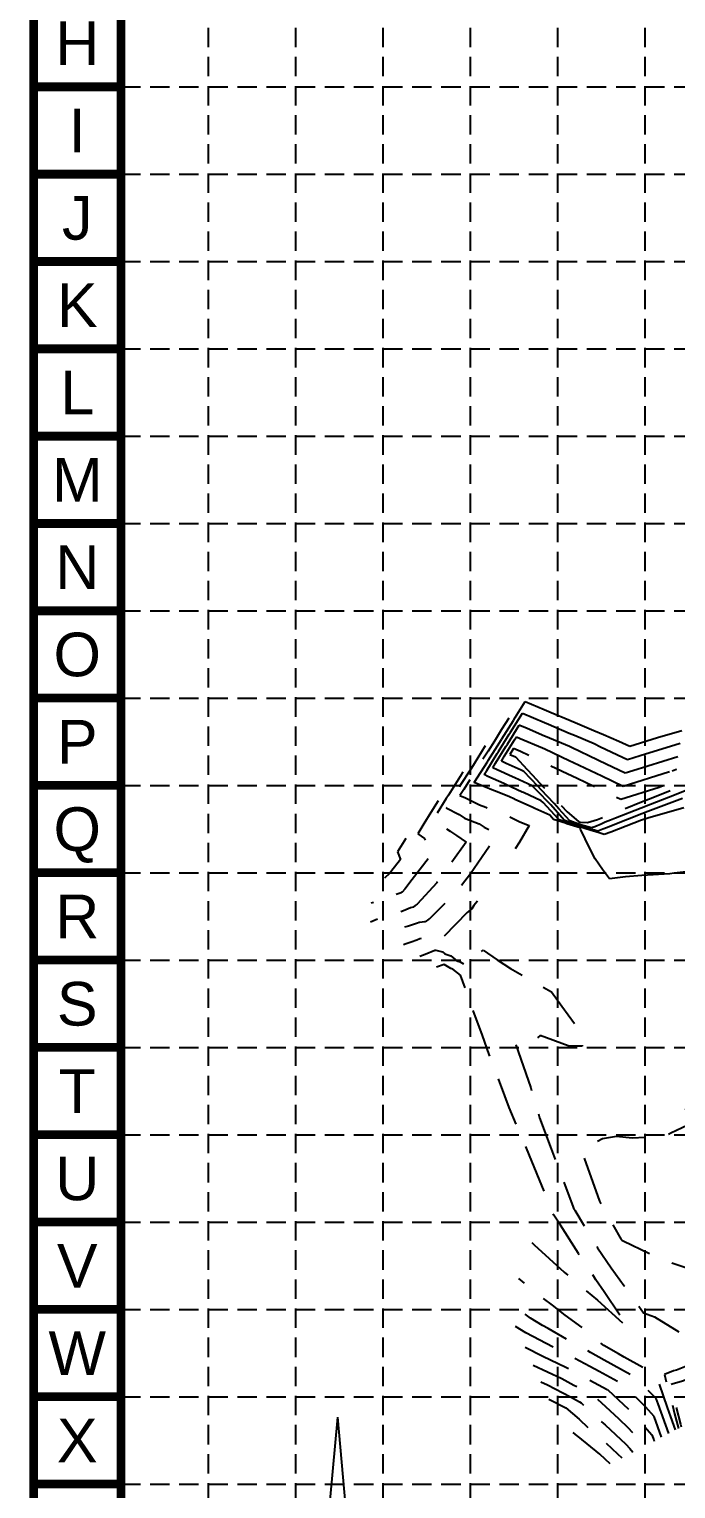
# Model space of a CAD drawing. Extents: x 5997 to 7440, y 5569 to 6471.
# Drawn here: x 5997.4 to 6163.9, y 5906.1 to 6282.2 of the extents above; entities that cross this region are included whole.
import ezdxf
from ezdxf.enums import TextEntityAlignment as Align

# ---------------------------------------------------------------- set-up
doc = ezdxf.new("R2010")
doc.units = 0
doc.header["$LTSCALE"] = 100
doc.header["$MEASUREMENT"] = 0
doc.linetypes.add('HIDDEN', pattern=[0.375, 0.25, -0.125])
doc.linetypes.add('HIDDEN2', pattern=[0.1875, 0.125, -0.0625])
for name, color, linetype in [('BASE', 7, 'CONTINUOUS'), ('G-XCONTOURS', 5, 'HIDDEN2'), ('G-XIDX_CONTOURS', 5, 'HIDDEN2'), ('GRID', 254, 'HIDDEN'), ('NARROW', 7, 'CONTINUOUS')]:
    doc.layers.add(name, color=color, linetype=linetype)
doc.styles.get("Standard").update_dxf_attribs({"font": 'ARIAL.TTF', "width": 0.9})

# ---------------------------------------------------------------- blocks, each defined once
blk = doc.blocks.new('North Arrow')
at = {"layer": 'NARROW'}
for p, q in [((32.43, 3.06), (32.43, 4.63)), ((0, 0), (22.36, 2)), ((28.77, -2.09), (34.02, 2.32)), ((36.18, 2.33), (30.46, 2.33)), ((36.16, 2.32), (31.04, -2.09)), ((39.1, 0.01), (59.96, 2.11)), ((0, 0), (22.33, -2.02)), ((31.2, -0.05), (21.66, -0.05)), ((21.66, -0.05), (21.66, -0.05)), ((57.45, -0.05), (33.41, -0.05)), ((59.83, -2.14), (39.04, -0.01)), ((57.69, -0.03), (57.77, -0.01)), ((57.77, -0.05), (57.69, -0.03)), ((28.77, -2.09), (34.95, -2.09)), ((32.43, -4.26), (32.43, -2.8))]:
    blk.add_line(p, q, dxfattribs=at)
blk.add_lwpolyline([(22.36, -2.03), (22.59, -1.93, 0.091577), (22.87, -1.44, 0.048306), (23.03, -0.75), (23.07, -0.01), (23.01, 0.82, 0.048306), (22.87, 1.42, 0.091577), (22.59, 1.91), (22.36, 2.01), (22.14, 1.91, 0.091577), (21.86, 1.42, 0.048306), (21.72, 0.82), (21.66, -0.01), (21.72, -0.83, 0.048306), (21.86, -1.44, 0.091577), (22.14, -1.93)], format="xyb", close=True, dxfattribs=at)
for points in [[(57.46, -0.03), (57.44, 0.08, -0.066818), (57.67, 0.47, -0.03073), (58.01, 0.84), (58.52, 1.29), (59.07, 1.7, -0.03073), (59.5, 1.95, -0.066818), (59.93, 2.1), (60.04, 2.06)], [(60.04, 2.06), (60.05, 1.95, -0.066818), (59.82, 1.56, -0.03073), (59.43, 1.14), (58.97, 0.74), (58.42, 0.33, -0.03073), (57.99, 0.08, -0.036692), (57.76, -0.02)], [(57.46, -0.04), (57.44, -0.15, 0.066818), (57.67, -0.54, 0.03073), (58.01, -0.9), (58.52, -1.36), (59.07, -1.77, 0.03073), (59.5, -2.02, 0.066818), (59.93, -2.17), (60.04, -2.13)], [(60.04, -2.13), (60.05, -2.01, 0.066818), (59.82, -1.63, 0.03073), (59.43, -1.2), (58.97, -0.8), (58.42, -0.4, 0.03073), (57.99, -0.15, 0.036692), (57.76, -0.05)]]:
    blk.add_lwpolyline(points, format="xyb", dxfattribs=at)
for centre, start, end in [((30.46, 3.86), 178.8769, 270), ((34.95, -3.62), 358.8769, 90)]:
    blk.add_arc(centre, 1.53, start, end, dxfattribs=at)
for points in [[(23.02, 0.75), (21.85, 1.42), (22.87, 1.44), (22.14, 1.91)], [(22.87, 1.44), (22.14, 1.91), (22.59, 1.91), (22.36, 2)], [(31.05, -2.09), (36.15, 2.36), (28.75, -2.06), (34.01, 2.36)], [(59.45, 1.15), (59, 1.65), (59.62, 1.34), (59.28, 1.82)], [(59.62, 1.34), (59.28, 1.82), (59.81, 1.55), (59.49, 1.95)], [(59.81, 1.55), (59.49, 1.95), (59.93, 1.73), (59.69, 2.04)], [(59.93, 1.73), (59.69, 2.04), (60.05, 1.94), (59.93, 2.1)], [(60.05, 1.94), (59.93, 2.1), (60.04, 2.06)], [(23.03, -0.76), (21.67, -0.05), (23.07, -0.05), (21.72, 0.82)], [(23.07, -0.05), (21.72, 0.82), (23.02, 0.75), (21.85, 1.42)], [(57.44, 0.08), (57.7, -0.01), (57.5, 0.21), (57.77, -0.01)], [(57.45, -0.04), (57.69, -0.02), (57.44, 0.08), (57.7, -0.01)], [(57.5, 0.21), (57.77, -0.01), (57.6, 0.39), (57.94, 0.06)], [(57.6, 0.39), (57.94, 0.06), (57.68, 0.5), (58.07, 0.13)], [(57.68, 0.5), (58.07, 0.13), (57.84, 0.66), (58.29, 0.26)], [(57.84, 0.66), (58.29, 0.26), (58.03, 0.86), (58.52, 0.41)], [(58.03, 0.86), (58.52, 0.41), (58.26, 1.07), (58.73, 0.57)], [(58.26, 1.07), (58.73, 0.57), (58.52, 1.3), (59.05, 0.81)], [(58.52, 1.3), (59.05, 0.81), (58.7, 1.42), (59.26, 0.99)], [(59.26, 1), (58.69, 1.42), (59.45, 1.15), (59, 1.65)], [(22.87, -1.44), (21.72, -0.87), (23.03, -0.76), (21.67, -0.05)], [(22.58, -1.93), (21.86, -1.45), (22.87, -1.44), (21.72, -0.87)], [(22.36, -2.01), (22.14, -1.93), (22.58, -1.93), (21.86, -1.45)], [(57.44, -0.14), (57.69, -0.02), (57.45, -0.04), (57.69, -0.02)], [(57.46, -0.19), (57.7, -0.03), (57.44, -0.14), (57.69, -0.02)], [(57.53, -0.33), (57.76, -0.05), (57.46, -0.19), (57.7, -0.03)], [(57.63, -0.48), (57.9, -0.1), (57.53, -0.33), (57.76, -0.05)], [(57.78, -0.66), (58.09, -0.2), (57.63, -0.48), (57.9, -0.1)], [(57.97, -0.87), (58.34, -0.35), (57.78, -0.66), (58.09, -0.2)], [(58.24, -1.11), (58.61, -0.54), (57.97, -0.87), (58.34, -0.35)], [(58.61, -1.43), (58.93, -0.77), (58.24, -1.11), (58.61, -0.54)], [(58.91, -1.64), (59.2, -1), (58.61, -1.43), (58.93, -0.77)], [(59.12, -1.79), (59.57, -1.36), (58.92, -1.65), (59.2, -1.01)], [(59.35, -1.93), (59.81, -1.62), (59.12, -1.79), (59.57, -1.36)], [(59.54, -1.32), (59.41, -1.18), (59.21, -1.01)], [(59.58, -2.05), (59.93, -1.79), (59.35, -1.93), (59.81, -1.62)], [(59.78, -2.13), (60.05, -2.01), (59.58, -2.05), (59.93, -1.79)], [(59.92, -2.17), (60.04, -2.13), (59.78, -2.13), (60.05, -2.01)]]:
    blk.add_solid(points, dxfattribs=at)

msp = doc.modelspace()

# ---------------------------------------------------------------- linework, layer by layer
at = {"layer": 'BASE', "const_width": 2.25}
for points in [[(5998.5, 5569.85), (7438.5, 5569.85), (7438.5, 6469.85), (5998.5, 6469.85)], [(6021, 5592.35), (7416, 5592.35), (7416, 6447.35), (6021, 6447.35)]]:
    msp.add_lwpolyline(points, close=True, dxfattribs=at)
for points in [[(6021, 6267.35), (5998.5, 6267.35)], [(6021, 6244.85), (5998.5, 6244.85)], [(6021, 6222.35), (6021, 6244.85)], [(6021, 6222.35), (5998.5, 6222.35)], [(6021, 6199.85), (5998.5, 6199.85)], [(6021, 6177.35), (5998.5, 6177.35)], [(6021, 6154.85), (5998.5, 6154.85)], [(6021, 6132.35), (5998.5, 6132.35)], [(6021, 6109.85), (5998.5, 6109.85)], [(6021, 6087.35), (5998.5, 6087.35)], [(6021, 6064.85), (5998.5, 6064.85)], [(6021, 6042.35), (5998.5, 6042.35)], [(6021, 6019.85), (5998.5, 6019.85)], [(6021, 5997.35), (5998.5, 5997.35)], [(6021, 5974.85), (5998.5, 5974.85)], [(6021, 5952.35), (5998.5, 5952.35)], [(6021, 5929.85), (5998.5, 5929.85)], [(6021, 5907.35), (5998.5, 5907.35)]]:
    msp.add_lwpolyline(points, dxfattribs=at)
at = {"layer": 'G-XCONTOURS'}
for p, q in [((6122.54, 6104.86, 1029), (6125.13, 6109, 1029)), ((6125.13, 6109, 1029), (6129.97, 6106.95, 1029)), ((6119.12, 6099.38, 1029), (6122.07, 6104.09, 1029)), ((6121.35, 6101.11, 1028), (6124.38, 6105.96, 1028)), ((6122.07, 6104.09, 1029), (6122.54, 6104.86, 1029)), ((6124.38, 6105.96, 1028), (6130.05, 6103.56, 1028)), ((6129.97, 6106.95, 1029), (6131.83, 6106.16, 1029)), ((6131.83, 6106.16, 1029), (6136.38, 6104.23, 1029)), ((6136.38, 6104.23, 1029), (6138.54, 6103.32, 1029)), ((6118.25, 6096.14, 1028), (6120.99, 6100.53, 1028)), ((6120.56, 6098, 1027), (6123.58, 6102.84, 1027)), ((6120.99, 6100.53, 1028), (6121.31, 6101.05, 1028)), ((6121.31, 6101.05, 1028), (6121.35, 6101.11, 1028)), ((6123.58, 6102.84, 1027), (6123.63, 6102.91, 1027)), ((6123.63, 6102.91, 1027), (6123.71, 6102.88, 1027)), ((6123.71, 6102.88, 1027), (6125.58, 6102.09, 1027)), ((6125.58, 6102.09, 1027), (6130.12, 6100.16, 1027)), ((6130.05, 6103.56, 1028), (6131.08, 6103.12, 1028)), ((6131.08, 6103.12, 1028), (6136.46, 6100.84, 1028)), ((6136.46, 6100.84, 1028), (6137.79, 6100.28, 1028)), ((6137.79, 6100.28, 1028), (6142.86, 6098.12, 1028)), ((6138.54, 6103.32, 1029), (6142.79, 6101.52, 1029)), ((6142.79, 6101.52, 1029), (6145.24, 6100.48, 1029)), ((6145.24, 6100.48, 1029), (6149.2, 6098.8, 1029)), ((6159.2, 6099.7, 1029), (6165.43, 6101.48, 1029)), ((6115.57, 6093.75, 1029), (6117.97, 6097.53, 1029)), ((6117.5, 6093.09, 1027), (6120.16, 6097.36, 1027)), ((6117.97, 6097.53, 1029), (6119, 6099.18, 1029)), ((6119, 6099.18, 1029), (6119.12, 6099.38, 1029)), ((6119.81, 6094.96, 1026), (6122.39, 6099.09, 1026)), ((6120.16, 6097.36, 1027), (6120.56, 6098, 1027)), ((6122.39, 6099.09, 1026), (6122.87, 6099.87, 1026)), ((6122.87, 6099.87, 1026), (6123.79, 6099.48, 1026)), ((6123.79, 6099.48, 1026), (6129.58, 6097.03, 1026)), ((6129.58, 6097.03, 1026), (6130.2, 6096.77, 1026)), ((6130.12, 6100.16, 1027), (6130.33, 6100.07, 1027)), ((6130.2, 6096.77, 1026), (6136.47, 6093.77, 1026)), ((6130.33, 6100.07, 1027), (6136.53, 6097.45, 1027)), ((6136.53, 6097.45, 1027), (6137.05, 6097.2, 1027)), ((6137.05, 6097.2, 1027), (6143.84, 6093.96, 1027)), ((6142.86, 6098.12, 1028), (6144.54, 6097.32, 1028)), ((6144.54, 6097.32, 1028), (6150.18, 6094.64, 1028)), ((6149.2, 6098.8, 1029), (6152.03, 6097.45, 1029)), ((6152.03, 6097.45, 1029), (6159.2, 6099.7, 1029)), ((6154.68, 6095.04, 1028), (6164.99, 6098.27, 1028)), ((6111.99, 6088.09, 1029), (6115.39, 6093.46, 1029)), ((6115.19, 6091.23, 1028), (6117.93, 6095.62, 1028)), ((6115.39, 6093.46, 1029), (6115.57, 6093.75, 1029)), ((6116.74, 6091.87, 1027), (6117.5, 6093.09, 1027)), ((6117.93, 6095.62, 1028), (6118.25, 6096.14, 1028)), ((6118.97, 6093.6, 1026), (6119.81, 6094.96, 1026)), ((6120.23, 6093.03, 1026), (6118.97, 6093.6, 1026)), ((6124.06, 6091.28, 1026), (6120.23, 6093.03, 1026)), ((6136.47, 6093.77, 1026), (6137.51, 6093.28, 1026)), ((6137.51, 6093.28, 1026), (6143.39, 6090.48, 1026)), ((6143.84, 6093.96, 1027), (6143.96, 6093.9, 1027)), ((6143.96, 6093.9, 1027), (6146, 6092.93, 1027)), ((6146, 6092.93, 1027), (6150.88, 6090.6, 1027)), ((6150.18, 6094.64, 1028), (6151.45, 6094.03, 1028)), ((6151.45, 6094.03, 1028), (6154.68, 6095.04, 1028)), ((6152.82, 6091.21, 1027), (6164.41, 6094.85, 1027)), ((6114.51, 6090.14, 1028), (6115.19, 6091.23, 1028)), ((6115.52, 6089.68, 1028), (6114.51, 6090.14, 1028)), ((6119.6, 6087.81, 1028), (6115.52, 6089.68, 1028)), ((6117.87, 6091.35, 1027), (6116.74, 6091.87, 1027)), ((6121.83, 6089.55, 1027), (6117.87, 6091.35, 1027)), ((6122.44, 6089.27, 1027), (6121.83, 6089.55, 1027)), ((6126.92, 6087.22, 1027), (6122.44, 6089.27, 1027)), ((6124.79, 6090.94, 1026), (6124.06, 6091.28, 1026)), ((6128.33, 6087.14, 1026), (6124.79, 6090.94, 1026)), ((6143.39, 6090.48, 1026), (6144.82, 6089.79, 1026)), ((6144.82, 6089.79, 1026), (6150.3, 6087.18, 1026)), ((6150.3, 6087.18, 1026), (6162.96, 6091.15, 1026)), ((6150.88, 6090.6, 1027), (6152.82, 6091.21, 1027)), ((6162.96, 6091.15, 1026), (6163.83, 6091.42, 1026)), ((6163.83, 6091.42, 1026), (6164.15, 6091.53, 1026)), ((6116.97, 6086.07, 1029), (6111.99, 6088.09, 1029)), ((6117.24, 6085.93, 1029), (6116.97, 6086.07, 1029)), ((6120.9, 6084.47, 1029), (6117.24, 6085.93, 1029)), ((6120.09, 6087.59, 1028), (6119.6, 6087.81, 1028)), ((6124.34, 6085.65, 1028), (6120.09, 6087.59, 1028)), ((6124.66, 6085.51, 1028), (6124.34, 6085.65, 1028)), ((6124.7, 6085.49, 1028), (6124.66, 6085.51, 1028)), ((6129.23, 6083.42, 1028), (6124.7, 6085.49, 1028)), ((6127.01, 6087.18, 1027), (6126.92, 6087.22, 1027)), ((6128.54, 6085.62, 1027), (6127.01, 6087.18, 1027)), ((6129.22, 6086.23, 1026), (6128.33, 6087.14, 1026)), ((6131.18, 6082.91, 1027), (6128.54, 6085.62, 1027)), ((6132.57, 6082.69, 1026), (6129.22, 6086.23, 1026)), ((6166.34, 6085.98, 1026), (6163.58, 6084.88, 1026)), ((6122.31, 6083.83, 1029), (6120.9, 6084.47, 1029)), ((6122.47, 6083.76, 1029), (6122.31, 6083.83, 1029)), ((6126.87, 6081.75, 1029), (6122.47, 6083.76, 1029)), ((6127.56, 6081.43, 1029), (6126.87, 6081.75, 1029)), ((6131.44, 6079.66, 1029), (6127.56, 6081.43, 1029)), ((6129.71, 6082.93, 1028), (6129.23, 6083.42, 1028)), ((6133.69, 6078.65, 1028), (6129.71, 6082.93, 1028)), ((6131.29, 6082.8, 1027), (6131.18, 6082.91, 1027)), ((6131.68, 6082.35, 1027), (6131.29, 6082.8, 1027)), ((6135.13, 6078.38, 1027), (6131.68, 6082.35, 1027)), ((6133.78, 6081.31, 1026), (6132.57, 6082.69, 1026)), ((6154.94, 6081.48, 1026), (6148.38, 6078.9, 1026)), ((6157.36, 6082.43, 1026), (6154.94, 6081.48, 1026)), ((6165.98, 6081.59, 1028), (6156.69, 6078.88, 1028)), ((6162.89, 6082.96, 1027), (6156.72, 6080.64, 1027)), ((6163.58, 6084.88, 1026), (6157.36, 6082.43, 1026)), ((6165.64, 6084, 1027), (6162.89, 6082.96, 1027)), ((6132.43, 6078.6, 1029), (6131.44, 6079.66, 1029)), ((6135.47, 6077.61, 1029), (6132.43, 6078.6, 1029)), ((6133.83, 6078.49, 1028), (6133.69, 6078.65, 1028)), ((6136.59, 6078.26, 1026), (6133.78, 6081.31, 1026)), ((6134.07, 6078.4, 1028), (6133.83, 6078.49, 1028)), ((6136.96, 6077.39, 1028), (6134.07, 6078.4, 1028)), ((6136.18, 6078, 1027), (6135.13, 6078.38, 1027)), ((6138.1, 6077.29, 1027), (6136.18, 6078, 1027)), ((6138.91, 6077.34, 1026), (6136.59, 6078.26, 1026)), ((6145.74, 6077.85, 1026), (6144.65, 6077.39, 1026)), ((6147.09, 6078.39, 1026), (6145.74, 6077.85, 1026)), ((6148.38, 6078.9, 1026), (6147.09, 6078.39, 1026)), ((6155.04, 6078.41, 1028), (6147.12, 6075.34, 1028)), ((6155.16, 6080.03, 1027), (6147.75, 6077.12, 1027)), ((6156.69, 6078.88, 1028), (6155.04, 6078.41, 1028)), ((6156.72, 6080.64, 1027), (6155.16, 6080.03, 1027)), ((6135.85, 6077.48, 1029), (6135.47, 6077.61, 1029)), ((6139.23, 6076.39, 1029), (6135.85, 6077.48, 1029)), ((6138.02, 6077.05, 1028), (6136.96, 6077.39, 1028)), ((6140.47, 6076.26, 1028), (6138.02, 6077.05, 1028)), ((6140.48, 6076.53, 1027), (6138.1, 6077.29, 1027)), ((6139.34, 6077.19, 1026), (6138.91, 6077.34, 1026)), ((6139.36, 6076.11, 1029), (6139.23, 6076.39, 1029)), ((6142.17, 6076.41, 1026), (6139.34, 6077.19, 1026)), ((6141.79, 6071.14, 1029), (6139.36, 6076.11, 1029)), ((6141.86, 6075.81, 1028), (6140.47, 6076.26, 1028)), ((6141.79, 6076.15, 1027), (6140.48, 6076.53, 1027)), ((6143.84, 6075.54, 1027), (6141.79, 6076.15, 1027)), ((6144.19, 6075.11, 1028), (6141.86, 6075.81, 1028)), ((6143.05, 6076.69, 1026), (6142.17, 6076.41, 1026)), ((6144.65, 6077.39, 1026), (6143.05, 6076.69, 1026)), ((6145.12, 6076.1, 1027), (6143.84, 6075.54, 1027)), ((6145.45, 6074.7, 1028), (6144.19, 6075.11, 1028)), ((6146.27, 6076.54, 1027), (6145.12, 6076.1, 1027)), ((6147.12, 6075.34, 1028), (6145.45, 6074.7, 1028)), ((6147.75, 6077.12, 1027), (6146.27, 6076.54, 1027)), ((6143.11, 6068.47, 1029), (6141.79, 6071.14, 1029)), ((6145.01, 6065.68, 1029), (6143.11, 6068.47, 1029)), ((6146.82, 6063.28, 1029), (6145.01, 6065.68, 1029)), ((6150.96, 6063.8, 1029), (6146.82, 6063.28, 1029)), ((6155.15, 6064.13, 1029), (6150.96, 6063.8, 1029)), ((6162.32, 6064.61, 1029), (6155.15, 6064.13, 1029)), ((6163.48, 6064.73, 1029), (6162.32, 6064.61, 1029)), ((6168.81, 6065.39, 1029), (6163.48, 6064.73, 1029))]:
    msp.add_line(p, q, dxfattribs=at)
at = {"layer": 'G-XCONTOURS', "flags": 128}
for points, elevation in [([(6114.81, 6097.53), (6111.95, 6092.9), (6111.24, 6091.77), (6108.13, 6087.02), (6107.07, 6085.31), (6104.77, 6081.55), (6108.07, 6079.89), (6109.49, 6078.93), (6113.28, 6077.46), (6114.54, 6076.6), (6117.98, 6074.9), (6113.88, 6068.66), (6110.98, 6064.59), (6107.64, 6060.15), (6100.98, 6053.48), (6100.4, 6052.88), (6100.32, 6052.88), (6099.34, 6052.22), (6099.19, 6052.25), (6097.93, 6052), (6097.82, 6052.02), (6097.36, 6051.85), (6095.06, 6051.11), (6093.67, 6050.75), (6092.24, 6050.31), (6089.69, 6049.28), (6089.57, 6049.24), (6089.52, 6049.21)], 1031), ([(6109.08, 6090.82), (6108.34, 6089.63), (6105.34, 6084.86), (6104.75, 6083.96), (6101.68, 6078.99), (6101.35, 6078.46), (6101.82, 6078.23), (6105.77, 6075.56), (6105.91, 6075.5), (6107.41, 6074.49), (6109.9, 6072.75), (6104.09, 6064.55), (6102.36, 6062.3), (6097.26, 6056.76), (6096.73, 6056.41), (6096.29, 6056), (6095.55, 6055.85), (6093.78, 6055.04), (6092.9, 6054.76), (6091.39, 6054.36), (6090.02, 6054.06), (6089.24, 6053.78), (6087.32, 6053.04), (6085.27, 6052.12)], 1032), ([(6102.69, 6083.35), (6100.83, 6080.42), (6099.01, 6077.46), (6097.43, 6074.92), (6099.17, 6073.71), (6100.84, 6071.1), (6101.63, 6070.55), (6100.51, 6068.97), (6096, 6063.1), (6094.12, 6060.65), (6093.44, 6059.88), (6093.28, 6059.73), (6093.26, 6059.73), (6093.17, 6059.68), (6090.55, 6058.73), (6089.23, 6058.16), (6087.78, 6057.83), (6085.45, 6056.98)], 1033), ([(6094.41, 6073.66), (6092.26, 6070.23), (6092.96, 6068.25), (6090.53, 6065.09), (6090.26, 6064.79), (6088.44, 6063.07), (6088.06, 6062.93), (6087.34, 6062.61)], 1034), ([(6098.01, 6043.4), (6099.36, 6043.86), (6101.83, 6044.87), (6102.01, 6044.94), (6102.09, 6044.89), (6103.79, 6044.47), (6104.4, 6044), (6105.93, 6043.41), (6107.47, 6042.16), (6108.32, 6041.91), (6110.09, 6040.88), (6114.29, 6044.94), (6117.9, 6042.45), (6121.28, 6040.22), (6131.88, 6034.19), (6134.58, 6030.45), (6139.89, 6023.11), (6139.78, 6020.18), (6138.3, 6020.17), (6136.13, 6020.25), (6128.96, 6022.9), (6126.34, 6020.56), (6122.68, 6020.54), (6126.56, 6009.4), (6128.83, 6001.69), (6131.82, 5993.71), (6137.46, 5978.71), (6137.66, 5978.21), (6137.86, 5977.88), (6143.72, 5968.21), (6147.23, 5963.02), (6150.6, 5958.46), (6155.58, 5951.5), (6158.39, 5950.44), (6164.74, 5946.57), (6166.98, 5945.31), (6166.97, 5944.77), (6167.92, 5942.57), (6167.16, 5938.04), (6167.16, 5937.99), (6167.13, 5937.92), (6167.1, 5937.9), (6167.09, 5937.9), (6164.06, 5936.68), (6163.34, 5936.48), (6160.98, 5935.54), (6162.89, 5928.12), (6163.58, 5925.44), (6164.55, 5921.68)], 1029), ([(6126.8, 5969.58), (6127.45, 5969), (6135.18, 5961.93), (6139.05, 5958.56), (6143.71, 5954.7), (6151.79, 5947.46), (6145.43, 5956.89), (6143.33, 5959.99), (6138.79, 5966.71), (6134.2, 5974.05), (6132.49, 5976.63), (6130.28, 5981.96), (6126.24, 5992.02), (6120.98, 6004.36), (6119.9, 6007.37), (6115.85, 6017.99), (6114.1, 6022.88), (6110.14, 6033.69), (6108.46, 6038.44), (6106.43, 6040.02), (6105.92, 6040.15), (6104.2, 6041.25), (6102.26, 6040.5)], 1028), ([(6163.78, 5921.28), (6162.65, 5924.63), (6161.76, 5927.11), (6159.41, 5934.03), (6157.07, 5936.39), (6150.6, 5940.05), (6149.12, 5940.86), (6145.32, 5943.03), (6140.93, 5946.84), (6135.44, 5950.84), (6132.16, 5953.42), (6128.81, 5955.81), (6123.5, 5960.29)], 1029), ([(6160.23, 5919.43), (6158.3, 5924.71), (6156.14, 5927.14), (6152.6, 5930.72), (6149.89, 5933.26), (6144.18, 5936.34), (6141.75, 5937.65), (6133.66, 5941.92), (6133.52, 5942), (6133.47, 5942.03), (6125.25, 5946.33), (6122.65, 5947.93)], 1031), ([(6125.07, 5942.64), (6129.66, 5940.32), (6135.56, 5937.45), (6138.16, 5936.08), (6146.25, 5931.72), (6146.3, 5931.7), (6146.31, 5931.69), (6146.39, 5931.62), (6152.07, 5926.29), (6152.71, 5925.64), (6157.73, 5919.99), (6158.2, 5918.71), (6158.31, 5918.43)], 1032), ([(6127.2, 5938.01), (6134.52, 5934.5), (6137.67, 5932.85), (6142.71, 5930.13), (6145.79, 5927.33), (6149.2, 5924.12), (6151.55, 5921.93), (6155.16, 5917.87), (6155.78, 5917.11)], 1033), ([(6129.17, 5933.7), (6130.84, 5932.9), (6136.73, 5929.81), (6139.12, 5928.57), (6139.49, 5928.25), (6142.19, 5925.77), (6145.27, 5922.96), (6145.68, 5922.58), (6151.04, 5917.6), (6152.01, 5916.5), (6152.79, 5915.56)], 1034), ([(6146.96, 5912.52), (6145.67, 5913.74), (6144.32, 5915.02), (6138.74, 5919.56), (6138.48, 5919.81), (6136.88, 5921.18), (6136.33, 5921.6), (6131.87, 5920.12)], 1036)]:
    msp.add_lwpolyline(points, dxfattribs=dict(at, elevation=elevation))
at = {"layer": 'G-XIDX_CONTOURS', "flags": 128}
for points, elevation in [([(6120.89, 6104.65), (6119.04, 6101.74), (6117.18, 6098.73), (6115.56, 6096.17), (6112.92, 6092.16), (6111.73, 6090.28), (6109.3, 6086.32), (6108.3, 6084.75), (6109.76, 6084.15), (6113.31, 6082.38), (6114.96, 6081.72), (6118.64, 6080.31), (6120.78, 6079.45), (6123.71, 6078), (6126.1, 6077.06), (6123.68, 6072.76), (6122.13, 6070.46)], 1030), ([(6112.83, 6057.5), (6111.88, 6056.38), (6111.36, 6055.54), (6110.12, 6054.64), (6104.07, 6048.33), (6102.95, 6048.43), (6102.6, 6048.19), (6101.45, 6048.43), (6100.9, 6048.33), (6099.91, 6048.49), (6097.99, 6047.79), (6097.22, 6047.47), (6095.72, 6046.97), (6094.44, 6046.58), (6093.76, 6046.31)], 1030), ([(6168.2, 6006.03), (6166.36, 6004.02), (6166.97, 5999.83), (6162.57, 5997.74), (6160.64, 5996.61), (6157.77, 5996.72), (6152.62, 5996.44), (6148.59, 5996.91), (6144.99, 5996.32), (6140.4, 5993.75), (6140.27, 5991.39), (6144.22, 5980.2), (6149.81, 5970.37), (6149.98, 5970.19), (6150.36, 5969.98), (6159.19, 5965.72), (6161.82, 5964.69), (6169.28, 5962.22), (6174.11, 5958.08), (6176.39, 5955.49), (6178.21, 5954.41), (6178.6, 5954.12), (6178.7, 5954.03), (6179.94, 5951.8), (6179.92, 5949.39), (6179.43, 5946.71), (6179.1, 5945.92), (6174.78, 5938.36), (6174.32, 5937.93), (6171.82, 5936.11), (6170.47, 5935.56), (6168.86, 5934.75), (6166.72, 5934.27), (6165.65, 5933.84), (6162.99, 5933.1), (6162.46, 5932.89), (6162.89, 5931.22), (6165.07, 5922.78), (6165.26, 5922.05)], 1030), ([(6162.07, 5920.38), (6159.33, 5928.03), (6158.86, 5929.41), (6153.48, 5934.82), (6152.82, 5935.2), (6145.41, 5939.24), (6141.94, 5941.23), (6137.4, 5943.69), (6130.98, 5947.45), (6129.55, 5948.2), (6126.49, 5950.08), (6121.27, 5954)], 1030), ([(6131.21, 5929.25), (6135.53, 5927.01), (6138.98, 5924.03), (6142.21, 5921.07), (6144.79, 5918.96), (6148.85, 5915.12), (6149.95, 5914.08)], 1035)]:
    msp.add_lwpolyline(points, dxfattribs=dict(at, elevation=elevation))
at = {"layer": 'G-XIDX_CONTOURS', "elevation": 1025, "flags": 128}
msp.add_lwpolyline([(6121.19, 6095.34), (6122.58, 6094.7), (6125.63, 6091.47), (6127.01, 6089.98), (6129.73, 6087.03), (6131.52, 6085.13), (6134, 6082.57), (6135.89, 6080.52), (6138.83, 6078.07), (6139.28, 6077.91), (6141.17, 6077.8), (6142.87, 6078.31), (6143.71, 6078.56), (6145.36, 6079.28), (6146.39, 6079.69), (6147.82, 6080.27), (6149.01, 6080.68), (6155.07, 6083.12), (6158.01, 6084.28), (6163.65, 6086.59), (6168.41, 6088.77), (6169.75, 6089.41), (6173.09, 6091.09), (6163.25, 6088), (6159.63, 6086.86), (6149.72, 6083.75), (6145.8, 6085.62), (6142.81, 6087.05), (6138.49, 6089.11), (6135.89, 6090.35), (6131.18, 6092.6), (6128.98, 6093.65), (6123.86, 6096.09), (6122.12, 6096.83)], close=True, dxfattribs=at)
at = {"layer": 'GRID', "color": 253, "linetype": 'HIDDEN', "ltscale": 0.2}
for p, q in [((6043.43, 6447.57), (6043.43, 5659.76)), ((6065.93, 6447.57), (6065.93, 5659.76)), ((6088.43, 6447.57), (6088.43, 5659.76)), ((6110.93, 6447.57), (6110.93, 5659.76)), ((6133.43, 6447.57), (6133.43, 5659.76)), ((6155.93, 6447.57), (6155.93, 5659.76)), ((6021, 6267.35), (7416, 6267.35)), ((6021, 6244.85), (7416, 6244.85)), ((6021, 6222.35), (7416, 6222.35)), ((6021, 6199.85), (7416, 6199.85)), ((6021, 6177.35), (7416, 6177.35)), ((6021, 6154.85), (7416, 6154.85)), ((6021, 6132.35), (7416, 6132.35)), ((6021, 6109.85), (7416, 6109.85)), ((6021, 6087.35), (7416, 6087.35)), ((6021, 6064.85), (7416, 6064.85)), ((6021, 6042.35), (7416, 6042.35)), ((6021, 6019.85), (7416, 6019.85)), ((6021, 5997.35), (7416, 5997.35)), ((6021, 5974.85), (7416, 5974.85)), ((6021, 5952.35), (7416, 5952.35)), ((6021, 5929.85), (7416, 5929.85)), ((6021, 5907.35), (7416, 5907.35))]:
    msp.add_line(p, q, dxfattribs=at)

# ---------------------------------------------------------------- block references
at = {"layer": 'BASE', "xscale": 2.25, "yscale": 2.25, "zscale": 2.250000000000227, "rotation": 270}
msp.add_blockref('North Arrow', (6076.75, 5924.62), dxfattribs=at)

# ---------------------------------------------------------------- texts
at = {"layer": 'BASE'}
for s, p in [('H', (6009.75, 6278.6)), ('I', (6009.75, 6256.1)), ('J', (6009.75, 6233.6)), ('K', (6009.75, 6211.1)), ('L', (6009.75, 6188.6)), ('M', (6009.75, 6166.1)), ('N', (6009.75, 6143.6)), ('O', (6009.75, 6121.1)), ('P', (6009.75, 6098.6)), ('Q', (6009.75, 6076.1)), ('R', (6009.75, 6053.6)), ('S', (6009.75, 6031.1)), ('T', (6009.75, 6008.6)), ('U', (6009.75, 5986.1)), ('V', (6009.75, 5963.6)), ('W', (6009.75, 5941.1)), ('X', (6009.75, 5918.6))]:
    msp.add_text(s, height=11.25, dxfattribs=at).set_placement(p, align=Align.MIDDLE_CENTER)

doc.saveas('drawing.dxf')
